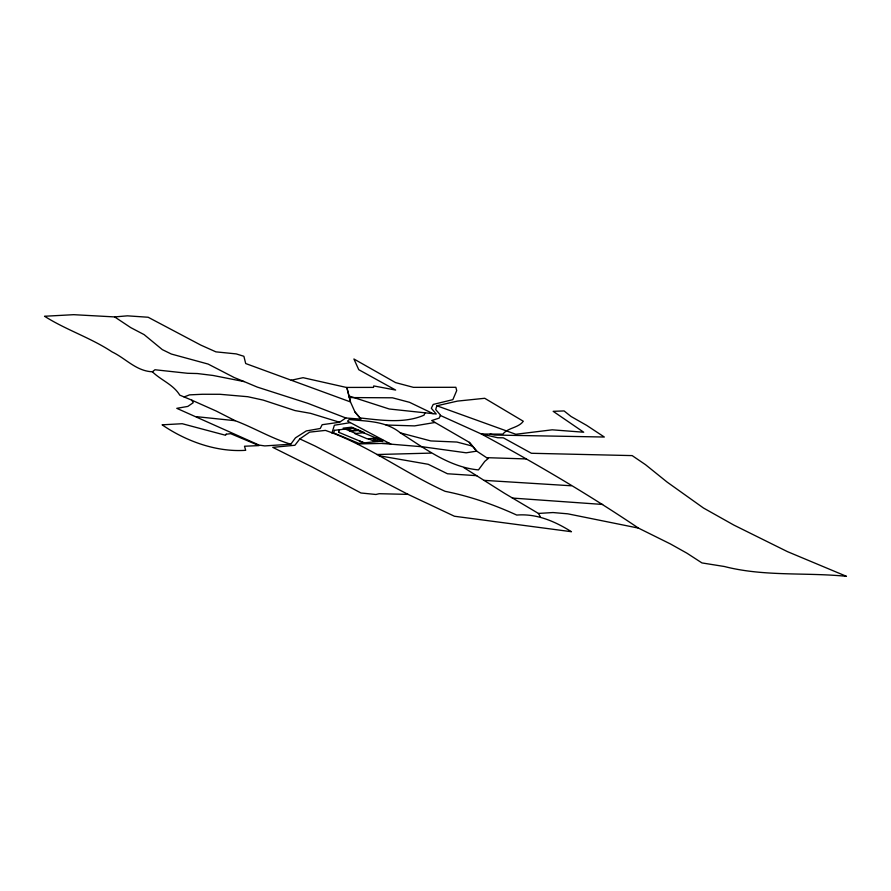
<?xml version="1.0" encoding="UTF-8"?>
<svg xmlns="http://www.w3.org/2000/svg" width="891" height="891" viewBox="0 0 891 891"><rect width="100%" height="100%" fill="white"/><g stroke="black" fill="none" stroke-linecap="round" stroke-linejoin="round"><path stroke-width="1.34" d="M440.354 415.462L481.396 434.017L502.825 434.151C508.215 427.446 518.261 428.114 523.307 421.254L484.715 398.288L457.406 401.106L436.857 405.784L435.699 409.559L440.499 415.128L439.23 418.079L431.712 420.563L469.334 442.348L476.718 451.136L488.079 458.631L484.771 461.371L478.456 469.913C448.852 467.118 424.673 448.262 400.393 432.892C385.848 420.931 366.958 421.32 349.194 419.538L347.546 421.153L390.993 444.175M331.92 433.093L334.381 425.23L350.33 422.624M339.482 429.729L338.636 432.258L364.051 442.86M349.016 396.005L389.211 408.991L436.234 414.003L431.322 408.256L433.215 404.436L452.862 399.658L456.704 390.603L455.869 387.295L413.435 387.351L395.593 382.618L353.916 358.995L358.761 369.698L395.649 390.058L373.719 385.937L373.496 387.396L346.822 387.429L350.464 401.93L245.693 363.539L243.889 356.289L236.26 353.905L215.912 351.856L200.765 345.084L148.151 317.252L127.424 315.837L114.649 316.918L73.686 314.679L44.55 316.26C66.057 329.937 90.704 337.734 112.11 351.923C125.798 358.449 136.089 371.079 152.394 371.792C161.093 380.334 173.233 384.411 179.782 395.147L191.821 400.182L193.213 402.71L187.812 406.419L176.786 408.334L259.092 445.088L264.772 445.912L290.789 444.208L295.444 437.871L306.292 430.943L320.237 428.493L322.152 424.706L339.571 422.245L345.853 417.979L361.022 419.149L354.986 412.01L350.464 401.93L346.877 387.552L303.085 377.684L291.223 380.257M299.833 438.907L294.899 445.266L272.757 447.36L312.162 466.995L360.955 492.99L375.924 494.483L379.165 493.714L408.056 494.371L454.421 516.245L571.454 531.715C554.881 521.335 536.716 513.428 516.735 515.065C493.904 504.607 469.802 496.22 445.144 491.331C404.291 472.854 368.05 445.155 325.427 430.398L309.634 432.135L299.833 438.907L315.013 445.99L408.056 494.371M152.394 371.792L154.956 369.754L187.578 373.284L197.356 373.541L213.005 375.456L244.223 381.604L257.31 387.106L307.896 403.356L345.853 417.979M184.092 396.952L189.549 394.869L202.413 394.267L219.899 394.29L247.809 396.718L263.19 400.104L294.988 410.573L310.614 413.357L339.571 422.245M435.008 422.468L414.549 425.898L386.048 425.007M349.495 430.843L358.037 429.874M339.36 432.558L338.658 432.191M358.082 430.442L352.936 431.021L347.624 428.794M359.396 440.922L364.219 442.838M378.319 438.985L373.117 439.508L377.806 441.49M463.921 467.675L504.406 493.235L538.431 513.439L552.977 512.548L567.801 513.829L638.468 528.107L670.477 543.978L686.928 553.188L701.952 562.923L724.383 566.509C764.3 576.767 805.809 572.234 846.45 576.321L787.466 551.64L733.828 525.066L703.445 507.993L667.125 482.098L645.496 464.668L632.153 455.602L531.404 453.274L503.304 437.804L497.701 437.737L481.396 434.017C535.09 463.12 587.871 493.982 638.468 528.107M376.837 454.521L430.888 453.107M358.037 443.941L389.278 443.261M290.789 444.208C271.499 438.45 254.035 427.769 235.168 420.697L196.209 416.643M349.395 397.575L392.43 397.798L409.582 402.342L433.093 413.658M486.931 457.673L526.158 458.932M484.281 480.372L571.22 485.773M476.796 475.671L447.449 473.756L428.203 464.289L378.942 455.713M512.314 498.058L602.639 504.451M381.961 443.417L422.668 446.803L466.16 452.806L476.718 451.136L469.334 442.348M490.139 434.095L494.316 435.042L604.321 437.024L586.646 425.363L571.031 416.476L564.092 410.94L553.177 411.33L583.705 432.224L552.208 429.818L515.8 434.273L436.857 405.784M472.464 446.09L456.883 442.047L430.799 440.934L400.393 432.892M244.223 381.604L234.366 377.617L208.115 364.063L171.384 354.05L162.351 349.64L144.108 334.615L130.71 327.598L114.649 316.918M355.843 433.516L343.113 428.159L351.611 427.168L364.408 432.569L354.841 433.627L367.415 438.895L377.049 437.904L383.308 440.544L374.654 441.413L368.429 438.795M191.821 400.182L216.301 411.085L235.168 420.697M354.986 412.01L359.997 417.946C380.802 420.14 404.369 423.838 424.083 415.128L424.962 412.8M538.431 513.439L540.247 516.602M334.437 430.32L333.613 432.903L358.828 443.384L383.019 440.967L352.747 428.192L334.437 430.32M226.18 434.207L225.568 435.265L182.221 423.715L162.106 424.829C185.985 441.179 216.39 452.327 245.693 450.311L244.502 446.235L258.98 445.6L230.669 433.672L226.18 434.207"/></g></svg>
